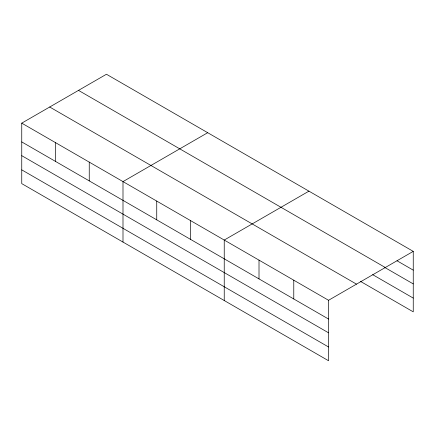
<?xml version="1.0" encoding="UTF-8"?>
<svg xmlns="http://www.w3.org/2000/svg" width="435" height="435" viewBox="0 0 435 435"><rect width="100%" height="100%" fill="white"/><g stroke="black" fill="none" stroke-linecap="round" stroke-linejoin="round"><path stroke-width="0.65" d="M21.75 123.148L328.55 300.28L328.55 360.751L21.75 183.624L21.75 123.148L106.45 74.249L413.25 251.376L413.25 311.851L360.517 281.407M207.696 132.702L122.996 181.602L122.996 242.077M308.937 191.155L224.237 240.055L224.237 300.531M328.55 300.28L413.25 251.376M397.024 260.777L413.25 270.146M78.501 90.382L385.301 267.514M384.855 267.514L413.25 283.908M372.686 274.67L413.25 298.089M49.699 107.01L356.499 284.142M21.75 141.919L328.55 319.051M21.75 155.681L328.55 332.813M21.75 169.862L328.55 346.989M293.777 280.205L293.777 298.976M259.01 260.13L259.01 278.9M190.492 220.572L190.492 239.342M156.741 201.084L156.741 219.854M89.246 162.119L89.246 180.889M55.501 142.631L55.501 161.407"/></g></svg>
